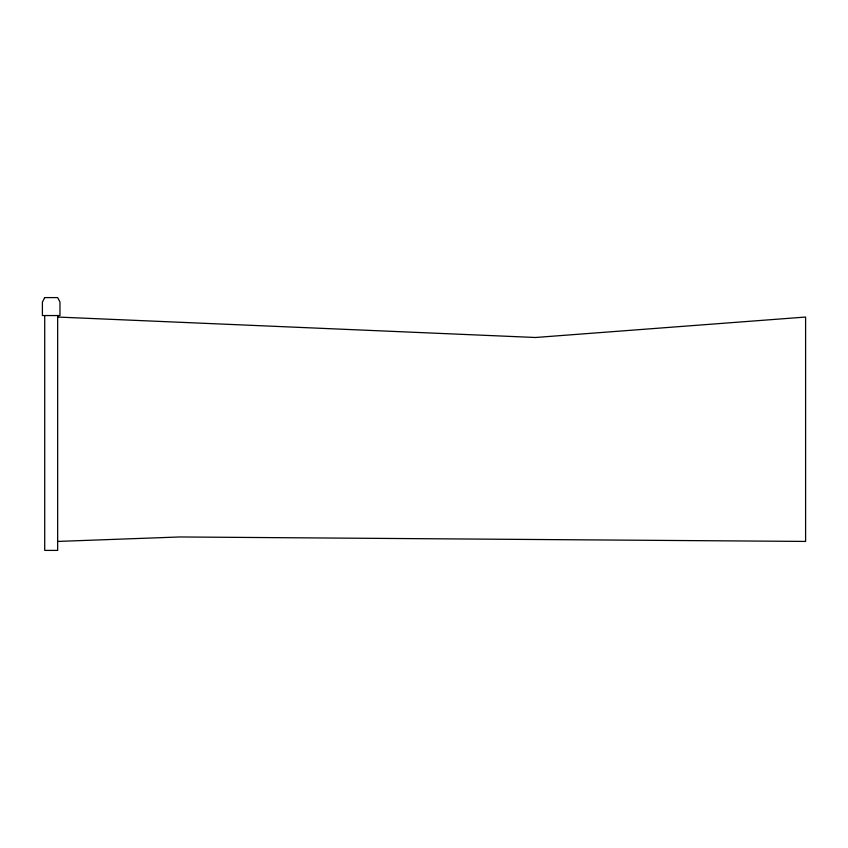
<?xml version="1.0" encoding="UTF-8"?>
<svg xmlns="http://www.w3.org/2000/svg" width="848" height="848" viewBox="0 0 848 848"><rect width="100%" height="100%" fill="white"/><g stroke="black" fill="none" stroke-linecap="round" stroke-linejoin="round"><path stroke-width="1.27" d="M57.664 541.427L179.829 536.964L805.6 541.427L805.6 317.046L535.47 337.493L57.664 317.046M57.664 315.551L57.664 550.405L44.711 550.405L44.711 315.551M44.711 297.595L42.4 302.089L42.4 315.551L59.975 315.551L59.975 302.089L57.664 297.595L44.711 297.595"/></g></svg>
